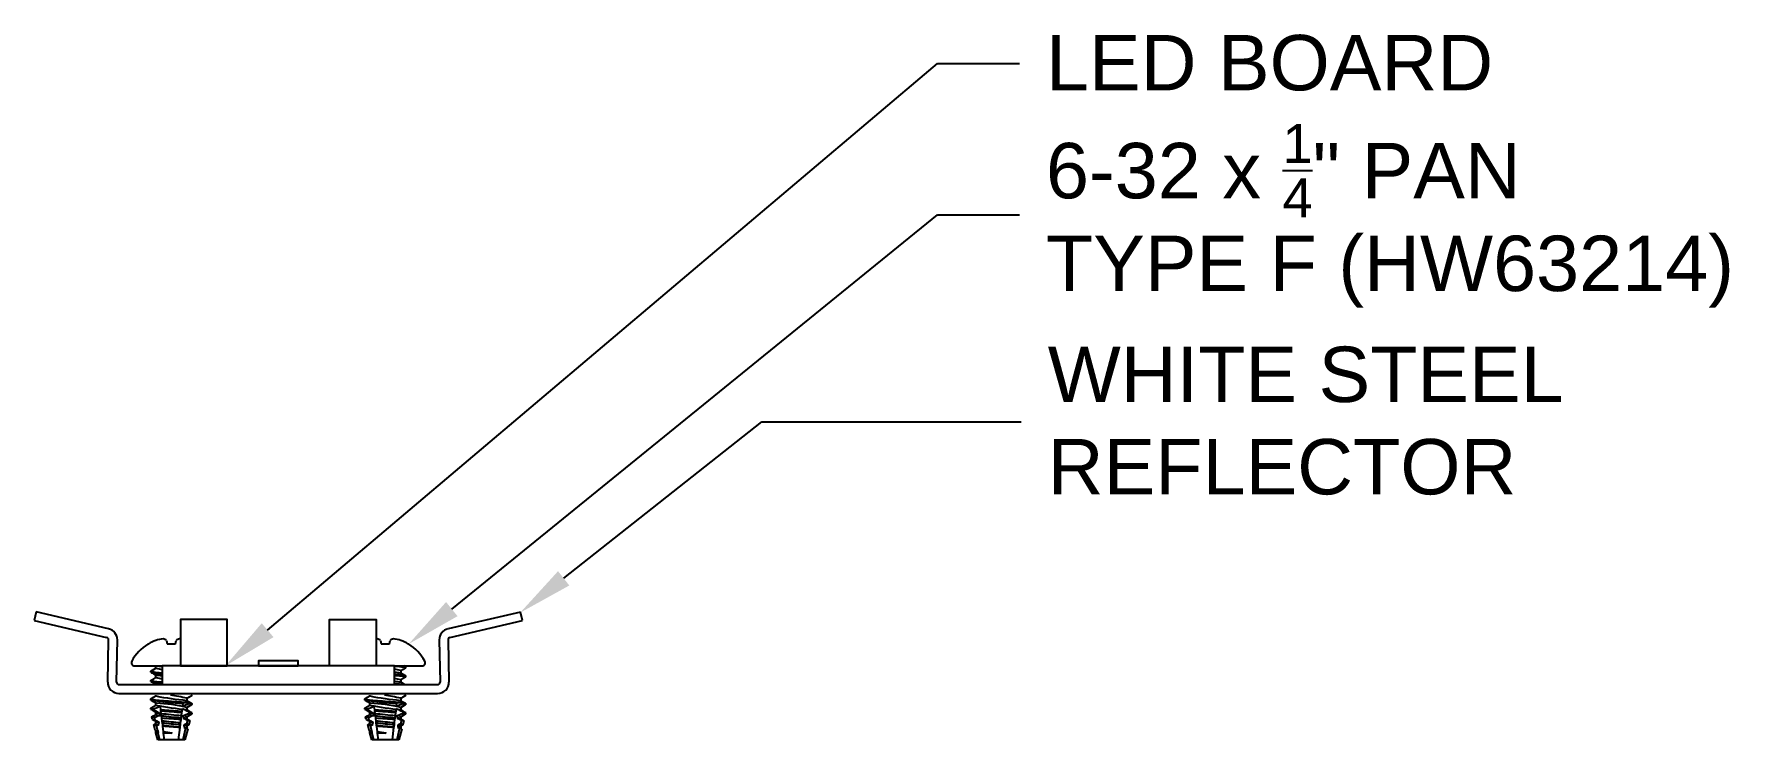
# Model space of a CAD drawing. Extents: x -0.83 to 4.95, y -0.16 to 2.23.
import ezdxf
from ezdxf import colors
from ezdxf.entities.mleader import LeaderData, LeaderLine
from ezdxf.math import Vec2, Vec3

# ---------------------------------------------------------------- set-up
doc = ezdxf.new("R2010")
doc.units = 0
doc.header["$LTSCALE"] = 0.5
doc.header["$MEASUREMENT"] = 0
doc.layers.add('CUST DWG', color=60, linetype='CONTINUOUS', lineweight=20)
for name, color, linetype in [('FAB DWG', 221, 'CONTINUOUS'), ('Hardware', 242, 'CONTINUOUS'), ('LED Board', 110, 'CONTINUOUS'), ('Reflector', 40, 'CONTINUOUS')]:
    doc.layers.add(name, color=color, linetype=linetype)
doc.styles.add('LSAD_Standard', font='arial.ttf')

msp = doc.modelspace()

# ---------------------------------------------------------------- linework, layer by layer
at = {"layer": 'Hardware', "linetype": 'Continuous', "transparency": 16777216}
for p, q in [((-0.3782, 0.1795), (-0.376, 0.1674)), ((-0.348, 0.1674), (-0.3458, 0.1795)), ((0.3458, 0.1795), (0.348, 0.1674)), ((0.376, 0.1674), (0.3782, 0.1795)), ((-0.4415, 0.1674), (-0.4402, 0.1674)), ((-0.376, 0.1674), (-0.348, 0.1674)), ((0.348, 0.1674), (0.376, 0.1674)), ((0.4402, 0.1674), (0.4415, 0.1674)), ((-0.486, 0.093), (-0.3935, 0.093)), ((-0.431, 0.0754), (-0.4141, 0.0852)), ((-0.4305, 0.0759), (-0.431, 0.0754)), ((-0.431, 0.0715), (-0.431, 0.0754)), ((-0.4133, 0.0922), (-0.4146, 0.0929)), ((-0.4141, 0.0852), (-0.4141, 0.0926)), ((-0.4141, 0.0539), (-0.4141, 0.0614)), ((0.3935, 0.093), (0.486, 0.093)), ((0.4141, 0.0773), (0.4141, 0.0699)), ((0.431, 0.091), (0.431, 0.0871)), ((0.431, 0.0598), (0.431, 0.0559)), ((-0.431, 0.0402), (-0.431, 0.0441)), ((-0.4141, 0.03), (-0.4141, 0.0301)), ((0.3099, 0.03), (0.3099, 0.0301)), ((0.4141, 0.0461), (0.4141, 0.0386)), ((-0.431, -0.0223), (-0.431, -0.0184)), ((-0.431, -0.0535), (-0.431, -0.0496)), ((-0.4204, -0.0563), (-0.4201, -0.0525)), ((-0.4141, -0.0086), (-0.4141, -0.006)), ((-0.4141, -0.0398), (-0.4141, -0.0324)), ((-0.4002, -0.0449), (-0.399, -0.0546)), ((-0.399, -0.0546), (-0.3985, -0.0586)), ((-0.3257, -0.0602), (-0.3247, -0.0519)), ((-0.3235, -0.0424), (-0.3224, -0.0331)), ((-0.3224, -0.0331), (-0.3223, -0.032)), ((-0.3056, -0.032), (-0.3223, -0.032)), ((-0.3099, -0.0164), (-0.293, -0.0066)), ((-0.3099, -0.0164), (-0.3099, -0.0239)), ((-0.3099, -0.0477), (-0.293, -0.0379)), ((-0.3099, -0.0477), (-0.3099, -0.0551)), ((-0.3056, -0.032), (-0.3053, -0.0348)), ((-0.293, -0.006), (-0.293, -0.0066)), ((-0.293, -0.034), (-0.293, -0.0379)), ((0.293, -0.0223), (0.293, -0.0184)), ((0.293, -0.0535), (0.293, -0.0496)), ((0.3036, -0.0563), (0.3039, -0.0525)), ((0.3099, -0.0086), (0.3099, -0.006)), ((0.3099, -0.0398), (0.3099, -0.0324)), ((0.3225, -0.0338), (0.319, -0.032)), ((0.3223, -0.032), (0.319, -0.032)), ((0.3223, -0.032), (0.3225, -0.0338)), ((0.3238, -0.0449), (0.325, -0.0546)), ((0.325, -0.0546), (0.3255, -0.0586)), ((0.3983, -0.0602), (0.3993, -0.0519)), ((0.4005, -0.0424), (0.4016, -0.0331)), ((0.4016, -0.0331), (0.4017, -0.032)), ((0.4184, -0.032), (0.4017, -0.032)), ((0.4141, -0.0164), (0.431, -0.0066)), ((0.4141, -0.0164), (0.4141, -0.0239)), ((0.4141, -0.0477), (0.431, -0.0379)), ((0.4141, -0.0477), (0.4141, -0.0551)), ((0.4184, -0.032), (0.4187, -0.0348)), ((0.431, -0.006), (0.431, -0.0066)), ((0.431, -0.034), (0.431, -0.0379)), ((-0.4263, -0.0875), (-0.4284, -0.0794)), ((-0.4166, -0.1243), (-0.4213, -0.1065)), ((-0.4141, -0.0711), (-0.4141, -0.0636)), ((-0.4141, -0.1023), (-0.4141, -0.0949)), ((-0.4079, -0.1275), (-0.4122, -0.1088)), ((-0.4041, -0.1055), (-0.4033, -0.0978)), ((-0.401, -0.0747), (-0.4002, -0.067)), ((-0.3985, -0.0586), (-0.3974, -0.0674)), ((-0.3974, -0.0674), (-0.3964, -0.0754)), ((-0.3964, -0.0754), (-0.3954, -0.0838)), ((-0.3954, -0.0838), (-0.3942, -0.0935)), ((-0.3942, -0.0935), (-0.3935, -0.0991)), ((-0.3935, -0.0991), (-0.3925, -0.1071)), ((-0.3925, -0.1071), (-0.392, -0.1109)), ((-0.392, -0.1109), (-0.3897, -0.1303)), ((-0.3325, -0.1156), (-0.3322, -0.1131)), ((-0.3322, -0.1131), (-0.3313, -0.1054)), ((-0.3313, -0.1054), (-0.3306, -0.0999)), ((-0.3306, -0.0999), (-0.3292, -0.0885)), ((-0.3292, -0.0885), (-0.3284, -0.0823)), ((-0.3284, -0.0823), (-0.3275, -0.0746)), ((-0.3275, -0.0746), (-0.3262, -0.064)), ((-0.3262, -0.064), (-0.3257, -0.0602)), ((-0.3229, -0.0753), (-0.3221, -0.0832)), ((-0.3198, -0.107), (-0.3191, -0.1149)), ((-0.3191, -0.1149), (-0.3138, -0.1177)), ((-0.3075, -0.0906), (-0.3103, -0.1027)), ((-0.3099, -0.0789), (-0.293, -0.0691)), ((-0.3099, -0.0789), (-0.3099, -0.0864)), ((-0.3099, -0.1102), (-0.3026, -0.1059)), ((-0.3099, -0.1102), (-0.3099, -0.1176)), ((-0.3031, -0.0625), (-0.3028, -0.0664)), ((-0.2991, -0.0929), (-0.3026, -0.1059)), ((-0.2932, -0.0695), (-0.2939, -0.0699)), ((-0.293, -0.0691), (-0.2932, -0.0695)), ((-0.293, -0.0652), (-0.293, -0.0691)), ((0.2977, -0.0875), (0.2956, -0.0794)), ((0.3074, -0.1243), (0.3027, -0.1065)), ((0.3099, -0.0711), (0.3099, -0.0636)), ((0.3099, -0.1023), (0.3099, -0.0949)), ((0.3161, -0.1275), (0.3118, -0.1088)), ((0.3199, -0.1055), (0.3207, -0.0978)), ((0.323, -0.0747), (0.3238, -0.067)), ((0.3255, -0.0586), (0.3266, -0.0674)), ((0.3266, -0.0674), (0.3276, -0.0754)), ((0.3276, -0.0754), (0.3286, -0.0838)), ((0.3286, -0.0838), (0.3298, -0.0935)), ((0.3298, -0.0935), (0.3305, -0.0991)), ((0.3305, -0.0991), (0.3315, -0.1071)), ((0.3315, -0.1071), (0.332, -0.1109)), ((0.332, -0.1109), (0.3343, -0.1303)), ((0.3915, -0.1156), (0.3918, -0.1131)), ((0.3918, -0.1131), (0.3927, -0.1054)), ((0.3927, -0.1054), (0.3934, -0.0999)), ((0.3934, -0.0999), (0.3948, -0.0885)), ((0.3948, -0.0885), (0.3956, -0.0823)), ((0.3956, -0.0823), (0.3965, -0.0746)), ((0.3965, -0.0746), (0.3978, -0.064)), ((0.3978, -0.064), (0.3983, -0.0602)), ((0.4011, -0.0753), (0.4019, -0.0832)), ((0.4042, -0.107), (0.4049, -0.1149)), ((0.4049, -0.1149), (0.4102, -0.1177)), ((0.4165, -0.0906), (0.4137, -0.1027)), ((0.4141, -0.0789), (0.431, -0.0691)), ((0.4141, -0.0789), (0.4141, -0.0864)), ((0.4141, -0.1102), (0.4214, -0.1059)), ((0.4141, -0.1102), (0.4141, -0.1176)), ((0.4209, -0.0625), (0.4212, -0.0664)), ((0.4249, -0.0929), (0.4214, -0.1059)), ((0.4308, -0.0695), (0.4301, -0.0699)), ((0.431, -0.0691), (0.4308, -0.0695)), ((0.431, -0.0652), (0.431, -0.0691)), ((-0.4134, -0.1265), (-0.4157, -0.1252)), ((-0.4142, -0.1335), (-0.4141, -0.1334)), ((-0.4141, -0.1336), (-0.4141, -0.1261)), ((-0.408, -0.157), (-0.4141, -0.1336)), ((-0.4141, -0.1336), (-0.414, -0.1339)), ((-0.414, -0.1339), (-0.4141, -0.1336)), ((-0.4064, -0.1339), (-0.414, -0.1339)), ((-0.401, -0.157), (-0.408, -0.157)), ((-0.406, -0.1286), (-0.4079, -0.1275)), ((-0.4064, -0.1339), (-0.406, -0.1286)), ((-0.401, -0.157), (-0.4064, -0.1339)), ((-0.3864, -0.157), (-0.401, -0.157)), ((-0.3897, -0.1303), (-0.3896, -0.1308)), ((-0.3896, -0.1308), (-0.3892, -0.1339)), ((-0.3591, -0.1339), (-0.3892, -0.1339)), ((-0.3892, -0.1339), (-0.3864, -0.157)), ((-0.3376, -0.157), (-0.3864, -0.157)), ((-0.3376, -0.157), (-0.3325, -0.1156)), ((-0.323, -0.157), (-0.3376, -0.157)), ((-0.3138, -0.1177), (-0.323, -0.157)), ((-0.316, -0.157), (-0.323, -0.157)), ((-0.3063, -0.1201), (-0.316, -0.157)), ((0.3106, -0.1265), (0.3083, -0.1252)), ((0.3098, -0.1335), (0.3099, -0.1334)), ((0.3099, -0.1336), (0.3099, -0.1261)), ((0.316, -0.157), (0.3099, -0.1336)), ((0.3099, -0.1336), (0.31, -0.1339)), ((0.31, -0.1339), (0.3099, -0.1336)), ((0.3176, -0.1339), (0.31, -0.1339)), ((0.323, -0.157), (0.316, -0.157)), ((0.318, -0.1286), (0.3161, -0.1275)), ((0.3176, -0.1339), (0.318, -0.1286)), ((0.323, -0.157), (0.3176, -0.1339)), ((0.3376, -0.157), (0.323, -0.157)), ((0.3343, -0.1303), (0.3344, -0.1308)), ((0.3344, -0.1308), (0.3348, -0.1339)), ((0.3649, -0.1339), (0.3348, -0.1339)), ((0.3348, -0.1339), (0.3376, -0.157)), ((0.3864, -0.157), (0.3376, -0.157)), ((0.3864, -0.157), (0.3915, -0.1156)), ((0.401, -0.157), (0.3864, -0.157)), ((0.4102, -0.1177), (0.401, -0.157)), ((0.408, -0.157), (0.401, -0.157)), ((0.4177, -0.1201), (0.408, -0.157))]:
    msp.add_line(p, q, dxfattribs=at)
at = {"layer": 'Hardware', "linetype": 'Continuous', "transparency": 16777216, "flags": 128}
for points in [[(-0.431, 0.0754), (-0.4304, 0.0748), (-0.4287, 0.0742), (-0.4258, 0.0735), (-0.4218, 0.0728), (-0.4166, 0.0721), (-0.4106, 0.0714), (-0.4038, 0.0708), (-0.3965, 0.0702), (-0.3935, 0.07)], [(-0.431, 0.0715), (-0.4304, 0.0709), (-0.4287, 0.0703), (-0.4258, 0.0696), (-0.4218, 0.0689), (-0.4166, 0.0682), (-0.4106, 0.0675), (-0.4038, 0.0669), (-0.3965, 0.0663), (-0.3935, 0.0661)], [(-0.4305, 0.0759), (-0.423, 0.0803), (-0.4141, 0.0855)], [(-0.4133, 0.0609), (-0.4218, 0.0659), (-0.4302, 0.0708)], [(0.3935, 0.0925), (0.396, 0.0924), (0.4036, 0.0918), (0.4106, 0.0911), (0.4166, 0.0904), (0.4218, 0.0897), (0.4258, 0.089), (0.4287, 0.0883), (0.4305, 0.0877), (0.431, 0.0871), (0.4305, 0.0866)], [(0.3935, 0.0652), (0.3965, 0.065), (0.4038, 0.0644), (0.4106, 0.0637), (0.4166, 0.0631), (0.4218, 0.0624), (0.4258, 0.0617), (0.4287, 0.061), (0.4305, 0.0604), (0.431, 0.0598)], [(0.3935, 0.0613), (0.3965, 0.0611), (0.4038, 0.0605), (0.4106, 0.0598), (0.4166, 0.0592), (0.4218, 0.0585), (0.4258, 0.0578), (0.4287, 0.0571), (0.4305, 0.0565), (0.431, 0.0559), (0.4305, 0.0553)], [(0.4134, 0.0703), (0.422, 0.0653), (0.4305, 0.0603)], [(0.4305, 0.0866), (0.422, 0.0816), (0.4141, 0.077)], [(0.4281, 0.093), (0.429, 0.0924), (0.4305, 0.0916)], [(-0.4301, 0.0448), (-0.4304, 0.0447), (-0.431, 0.0441), (-0.4304, 0.0436), (-0.4287, 0.0429), (-0.4258, 0.0422), (-0.4218, 0.0415), (-0.4166, 0.0408), (-0.4106, 0.0402), (-0.4038, 0.0395), (-0.3965, 0.0389), (-0.3935, 0.0387)], [(-0.431, 0.0402), (-0.4304, 0.0396), (-0.4287, 0.039), (-0.4258, 0.0383), (-0.4218, 0.0376), (-0.4166, 0.0369), (-0.4106, 0.0363), (-0.4038, 0.0356), (-0.3965, 0.035), (-0.3935, 0.0348)], [(-0.4302, 0.0448), (-0.4218, 0.0498), (-0.4141, 0.0543)], [(-0.4139, 0.03), (-0.4218, 0.0346), (-0.4302, 0.0395)], [(0.3935, 0.034), (0.3965, 0.0337), (0.4038, 0.0331), (0.4106, 0.0325), (0.4166, 0.0318), (0.4218, 0.0311), (0.4258, 0.0304), (0.4278, 0.03)], [(0.3935, 0.03), (0.3944, 0.03)], [(0.4134, 0.039), (0.422, 0.0341), (0.429, 0.03)], [(0.4305, 0.0553), (0.422, 0.0503), (0.4141, 0.0457)], [(-0.4305, -0.0178), (-0.431, -0.0184), (-0.4304, -0.0189), (-0.4287, -0.0196), (-0.4258, -0.0203), (-0.4218, -0.021), (-0.4166, -0.0217), (-0.4106, -0.0223), (-0.4038, -0.023), (-0.3965, -0.0236), (-0.3887, -0.0242), (-0.3802, -0.0248), (-0.3712, -0.0255), (-0.362, -0.0262), (-0.3528, -0.0269), (-0.3438, -0.0275), (-0.3353, -0.0282), (-0.3275, -0.0288), (-0.3202, -0.0294), (-0.3134, -0.03), (-0.3074, -0.0307), (-0.3022, -0.0314), (-0.2982, -0.0321), (-0.2953, -0.0327), (-0.2935, -0.0334), (-0.293, -0.034), (-0.293, -0.034)], [(-0.4305, -0.0491), (-0.431, -0.0496), (-0.4306, -0.0501), (-0.4293, -0.0507), (-0.4271, -0.0512), (-0.424, -0.0518), (-0.4201, -0.0525)], [(-0.4305, -0.0178), (-0.422, -0.0128), (-0.4141, -0.0082)], [(-0.4134, -0.0328), (-0.422, -0.0278), (-0.4305, -0.0228)], [(-0.4305, -0.0491), (-0.422, -0.0441), (-0.4141, -0.0395)], [(-0.4134, -0.064), (-0.422, -0.059), (-0.4305, -0.0541)], [(-0.399, -0.0546), (-0.3924, -0.0551), (-0.3853, -0.0557), (-0.3778, -0.0562), (-0.37, -0.0568), (-0.362, -0.0574), (-0.3542, -0.058), (-0.3465, -0.0586), (-0.3391, -0.0591), (-0.3322, -0.0597), (-0.3257, -0.0602)], [(-0.3107, -0.0234), (-0.3022, -0.0283), (-0.2938, -0.0333)], [(-0.3107, -0.0547), (-0.3022, -0.0596), (-0.2938, -0.0645)], [(-0.2938, -0.0073), (-0.3022, -0.0123), (-0.3099, -0.0168)], [(-0.2938, -0.0386), (-0.3022, -0.0435), (-0.3099, -0.048)], [(-0.293, -0.0066), (-0.2935, -0.0072), (-0.2938, -0.0073)], [(-0.293, -0.0379), (-0.2935, -0.0385), (-0.2938, -0.0386)], [(-0.2936, -0.006), (-0.2935, -0.006), (-0.293, -0.0066)], [(0.2935, -0.0178), (0.293, -0.0184), (0.2936, -0.0189), (0.2953, -0.0196), (0.2982, -0.0203), (0.3022, -0.021), (0.3074, -0.0217), (0.3134, -0.0223), (0.3202, -0.023), (0.3275, -0.0236), (0.3353, -0.0242), (0.3438, -0.0248), (0.3528, -0.0255), (0.362, -0.0262), (0.3712, -0.0269), (0.3802, -0.0275), (0.3887, -0.0282), (0.3965, -0.0288), (0.4038, -0.0294), (0.4106, -0.03), (0.4166, -0.0307), (0.4218, -0.0314), (0.4258, -0.0321), (0.4287, -0.0327), (0.4305, -0.0334), (0.431, -0.034), (0.431, -0.034)], [(0.2935, -0.0491), (0.293, -0.0496), (0.2934, -0.0501), (0.2947, -0.0507), (0.2969, -0.0512), (0.3, -0.0518), (0.3039, -0.0525)], [(0.2935, -0.0178), (0.302, -0.0128), (0.3099, -0.0082)], [(0.3106, -0.0328), (0.302, -0.0278), (0.2935, -0.0228)], [(0.2935, -0.0491), (0.302, -0.0441), (0.3099, -0.0395)], [(0.3106, -0.064), (0.302, -0.059), (0.2935, -0.0541)], [(0.325, -0.0546), (0.3316, -0.0551), (0.3387, -0.0557), (0.3462, -0.0562), (0.354, -0.0568), (0.362, -0.0574), (0.3698, -0.058), (0.3775, -0.0586), (0.3849, -0.0591), (0.3918, -0.0597), (0.3983, -0.0602)], [(0.4133, -0.0234), (0.4218, -0.0283), (0.4302, -0.0333)], [(0.4133, -0.0547), (0.4218, -0.0596), (0.4302, -0.0645)], [(0.4302, -0.0073), (0.4218, -0.0123), (0.4141, -0.0168)], [(0.4302, -0.0386), (0.4218, -0.0435), (0.4141, -0.048)], [(0.431, -0.0066), (0.4305, -0.0072), (0.4302, -0.0073)], [(0.431, -0.0379), (0.4305, -0.0385), (0.4302, -0.0386)], [(0.4304, -0.006), (0.4305, -0.006), (0.431, -0.0066)], [(-0.4185, -0.0817), (-0.4214, -0.0813), (-0.4236, -0.0809), (-0.4255, -0.0805), (-0.4269, -0.0802), (-0.4279, -0.0798), (-0.4284, -0.0795), (-0.4284, -0.0791), (-0.428, -0.0789)], [(-0.428, -0.0788), (-0.422, -0.0753), (-0.4141, -0.0707)], [(-0.4134, -0.0953), (-0.422, -0.0903), (-0.4255, -0.0882)], [(-0.4122, -0.1088), (-0.415, -0.1084), (-0.417, -0.108), (-0.4186, -0.1077), (-0.4199, -0.1073), (-0.4208, -0.1069), (-0.4212, -0.1066), (-0.4212, -0.1063), (-0.4209, -0.1059), (-0.4208, -0.1059)], [(-0.4208, -0.1059), (-0.4189, -0.1048), (-0.4141, -0.102)], [(-0.4165, -0.0906), (-0.4175, -0.0861), (-0.4185, -0.0817)], [(-0.4033, -0.0978), (-0.413, -0.0926), (-0.4165, -0.0906)], [(-0.4122, -0.1088), (-0.4107, -0.1082), (-0.4041, -0.1055)], [(-0.3985, -0.0586), (-0.392, -0.0591), (-0.385, -0.0596), (-0.3776, -0.0601), (-0.3699, -0.0607), (-0.362, -0.0613), (-0.3524, -0.062), (-0.3431, -0.0628), (-0.3343, -0.0634), (-0.3262, -0.064)], [(-0.3925, -0.1071), (-0.3858, -0.1078), (-0.3784, -0.1085), (-0.3703, -0.1093), (-0.362, -0.1102), (-0.3539, -0.111), (-0.3461, -0.1117), (-0.3388, -0.1125), (-0.3322, -0.1131)], [(-0.3221, -0.0832), (-0.3136, -0.0874), (-0.3075, -0.0906)], [(-0.3103, -0.1027), (-0.3125, -0.1037), (-0.3198, -0.107)], [(-0.3106, -0.086), (-0.3048, -0.0893), (-0.2996, -0.0924)], [(-0.3103, -0.1027), (-0.3071, -0.1035), (-0.3054, -0.104), (-0.304, -0.1045), (-0.3031, -0.105), (-0.3026, -0.1055), (-0.3026, -0.1059)], [(-0.2938, -0.0698), (-0.3022, -0.0748), (-0.3099, -0.0793)], [(-0.3036, -0.1068), (-0.307, -0.1088), (-0.3099, -0.1105)], [(-0.3026, -0.1059), (-0.3029, -0.1064), (-0.3036, -0.1068)], [(0.3055, -0.0817), (0.3026, -0.0813), (0.3004, -0.0809), (0.2985, -0.0805), (0.2971, -0.0802), (0.2961, -0.0798), (0.2956, -0.0795), (0.2956, -0.0791), (0.296, -0.0789)], [(0.296, -0.0788), (0.302, -0.0753), (0.3099, -0.0707)], [(0.3106, -0.0953), (0.302, -0.0903), (0.2985, -0.0882)], [(0.3118, -0.1088), (0.309, -0.1084), (0.307, -0.108), (0.3054, -0.1077), (0.3041, -0.1073), (0.3032, -0.1069), (0.3028, -0.1066), (0.3028, -0.1063), (0.3031, -0.1059), (0.3032, -0.1059)], [(0.3032, -0.1059), (0.3051, -0.1048), (0.3099, -0.102)], [(0.3075, -0.0906), (0.3065, -0.0861), (0.3055, -0.0817)], [(0.3207, -0.0978), (0.311, -0.0926), (0.3075, -0.0906)], [(0.3118, -0.1088), (0.3133, -0.1082), (0.3199, -0.1055)], [(0.3255, -0.0586), (0.332, -0.0591), (0.339, -0.0596), (0.3464, -0.0601), (0.3541, -0.0607), (0.362, -0.0613), (0.3716, -0.062), (0.3809, -0.0628), (0.3897, -0.0634), (0.3978, -0.064)], [(0.3315, -0.1071), (0.3382, -0.1078), (0.3456, -0.1085), (0.3537, -0.1093), (0.362, -0.1102), (0.3701, -0.111), (0.3779, -0.1117), (0.3852, -0.1125), (0.3918, -0.1131)], [(0.4019, -0.0832), (0.4104, -0.0874), (0.4165, -0.0906)], [(0.4137, -0.1027), (0.4115, -0.1037), (0.4042, -0.107)], [(0.4134, -0.086), (0.4192, -0.0893), (0.4244, -0.0924)], [(0.4137, -0.1027), (0.4169, -0.1035), (0.4186, -0.104), (0.42, -0.1045), (0.4209, -0.105), (0.4214, -0.1055), (0.4214, -0.1059)], [(0.4302, -0.0698), (0.4218, -0.0748), (0.4141, -0.0793)], [(0.4204, -0.1068), (0.417, -0.1088), (0.4141, -0.1105)], [(0.4214, -0.1059), (0.4211, -0.1064), (0.4204, -0.1068)], [(-0.4166, -0.1243), (-0.4166, -0.1244), (-0.4162, -0.1249), (-0.4154, -0.1253), (-0.4142, -0.1259), (-0.4115, -0.1267), (-0.4079, -0.1275)], [(-0.3896, -0.1308), (-0.3834, -0.1314), (-0.3766, -0.1321), (-0.3694, -0.1328), (-0.362, -0.1336), (-0.3591, -0.1339)], [(-0.3106, -0.1172), (-0.3084, -0.1185), (-0.3068, -0.1194)], [(0.3074, -0.1243), (0.3074, -0.1244), (0.3078, -0.1249), (0.3086, -0.1253), (0.3098, -0.1259), (0.3125, -0.1267), (0.3161, -0.1275)], [(0.3344, -0.1308), (0.3406, -0.1314), (0.3474, -0.1321), (0.3546, -0.1328), (0.362, -0.1336), (0.3649, -0.1339)], [(0.4134, -0.1172), (0.4156, -0.1185), (0.4172, -0.1194)]]:
    msp.add_lwpolyline(points, dxfattribs=at)
at = {"layer": 'Hardware', "linetype": 'Continuous', "transparency": 16777216}
for centre, radius, start, end in [((-0.3624, 0.037), 0.1518, 110.1727, 120.84939), ((-0.3762, 0.0591), 0.1264, 96.0768, 107.74085), ((-0.3988, 0.15), 0.0361, 55.05902, 75.15367), ((-0.3252, 0.15), 0.0361, 104.84633, 124.94098), ((-0.3478, 0.0591), 0.1264, 82.61307, 83.9232), ((0.3478, 0.0591), 0.1264, 96.0768, 97.38693), ((0.3252, 0.15), 0.0361, 55.05902, 75.15367), ((0.3988, 0.15), 0.0361, 104.84633, 124.94098), ((0.3762, 0.0591), 0.1264, 72.25915, 83.9232), ((0.3624, 0.037), 0.1518, 59.15061, 69.8273), ((-0.362, 0.0389), 0.151, 121.74209, 152.29992), ((0.362, 0.0389), 0.151, 27.70008, 58.25791), ((-0.486, 0.104), 0.011, 152.29992, 270), ((-0.1827, 1.3275), 1.2637, 259.44973, 260.39775), ((-0.4353, -0.4295), 0.5221, 85.40717, 87.57915), ((-0.4353, -0.4608), 0.5221, 85.40717, 87.57915), ((0.2887, -0.4295), 0.5221, 76.10443, 78.42056), ((0.5413, 1.3275), 1.2637, 263.28362, 264.19125), ((0.4257, 0.0847), 0.00824, 49.71354, 90.52028), ((0.486, 0.104), 0.011, 270, 27.70008), ((-0.1827, 1.2962), 1.2637, 259.44973, 260.39775), ((0.2887, -0.4608), 0.5221, 76.10443, 78.42056), ((0.5413, 1.2962), 1.2637, 263.28362, 264.19125), ((-0.2823, 0.9193), 0.9532, 261.02724, 267.59188), ((-0.4202, -0.0342), 0.0221, 240.83788, 269.55521), ((0.0055, 0.7223), 0.8875, 241.32046, 242.7986), ((-0.3282, -0.2644), 0.231, 108.15661, 113.44464), ((-0.1963, 1.1424), 1.1714, 259.2879, 264.39568), ((-0.1963, 1.1112), 1.1714, 259.2879, 264.39568), ((-0.4397, -0.5835), 0.5514, 76.38043, 87.26055), ((-0.4397, -0.5523), 0.5514, 76.38043, 82.18459), ((-0.5414, -0.5201), 0.5159, 62.49454, 65.16253), ((-0.4161, 0.2074), 0.2664, 290.3444, 294.57466), ((-0.3046, -0.0584), 0.0236, 60.51922, 91.81612), ((0.4417, 0.9193), 0.9532, 261.02724, 267.59188), ((0.3038, -0.0342), 0.0221, 240.83788, 269.55521), ((0.7295, 0.7223), 0.8875, 241.32046, 242.7986), ((0.3958, -0.2644), 0.231, 108.15661, 113.44464), ((0.5277, 1.1424), 1.1714, 259.2879, 264.39568), ((0.5277, 1.1112), 1.1714, 259.2879, 264.39568), ((0.2843, -0.5835), 0.5514, 76.38043, 87.26055), ((0.2843, -0.5523), 0.5514, 76.38043, 82.18459), ((0.1826, -0.5201), 0.5159, 62.49454, 65.16253), ((0.3079, 0.2074), 0.2664, 290.3444, 294.57466), ((0.4194, -0.0584), 0.0236, 60.51922, 91.81612), ((-0.4161, -0.0727), 0.018, 235.48302, 268.74072), ((-0.3121, -0.3244), 0.2651, 109.59284, 113.67053), ((-0.4007, -0.0483), 0.0264, 239.54172, 269.31342), ((-0.4042, -0.0884), 0.0171, 234.55018, 270.44161), ((-0.3963, -0.0196), 0.0476, 248.97028, 265.32092), ((-0.4001, -0.0641), 0.0339, 247.06447, 264.55196), ((1.4996, 17.9465), 18.1136, 263.98851, 264.21082), ((1.6972, 19.9773), 20.1616, 264.03965, 264.23388), ((-2.1243, -25.2653), 25.2407, 85.92158, 86.07221), ((-1.555, -12.1077), 12.0701, 84.1779, 84.48131), ((2.6148, 29.3337), 29.5862, 264.16411, 264.28524), ((-1.757, -17.8401), 17.7817, 85.40509, 85.59751), ((-0.4381, 0.2139), 0.3113, 291.7136, 295.75103), ((-0.3223, -0.0981), 0.0228, 57.19751, 91.59522), ((-0.3256, -0.1229), 0.0399, 67.98702, 84.93791), ((-0.3197, -0.1238), 0.0168, 54.35929, 90.42458), ((-0.3226, -0.1449), 0.0302, 66.66076, 83.42475), ((-0.3069, -0.1045), 0.0139, 56.29124, 92.61915), ((-0.3028, -0.0815), 0.019, 58.85862, 90.9324), ((-0.3025, -0.0847), 0.0183, 58.47723, 90.91786), ((0.3079, -0.0727), 0.018, 235.48302, 268.74072), ((0.4119, -0.3244), 0.2651, 109.59284, 113.67053), ((0.3233, -0.0483), 0.0264, 239.54172, 269.31342), ((0.3198, -0.0884), 0.0171, 234.55018, 270.44161), ((0.3277, -0.0196), 0.0476, 248.97028, 265.32092), ((0.3239, -0.0641), 0.0339, 247.06447, 264.55196), ((2.2236, 17.9465), 18.1136, 263.98851, 264.21082), ((2.4212, 19.9773), 20.1616, 264.03965, 264.23388), ((-1.4003, -25.2653), 25.2407, 85.92158, 86.07221), ((-0.831, -12.1077), 12.0701, 84.1779, 84.48131), ((3.3388, 29.3337), 29.5862, 264.16411, 264.28524), ((-1.033, -17.8401), 17.7817, 85.40509, 85.59751), ((0.2859, 0.2139), 0.3113, 291.7136, 295.75103), ((0.4017, -0.0981), 0.0228, 57.19751, 91.59522), ((0.3984, -0.1229), 0.0399, 67.98702, 84.93791), ((0.4043, -0.1238), 0.0168, 54.35929, 90.42458), ((0.4014, -0.1449), 0.0302, 66.66076, 83.42475), ((0.4171, -0.1045), 0.0139, 56.29124, 92.61915), ((0.4212, -0.0815), 0.019, 58.85862, 90.9324), ((0.4215, -0.0847), 0.0183, 58.47723, 90.91786), ((-0.4029, -0.1035), 0.0253, 245.62953, 263.01142), ((-1.3309, -8.3725), 8.2957, 83.27288, 83.4852), ((-0.3144, -0.1327), 0.015, 57.32909, 87.97117), ((0.3211, -0.1035), 0.0253, 245.62953, 263.01142), ((-0.6069, -8.3725), 8.2957, 83.27288, 83.4852), ((0.4096, -0.1327), 0.015, 57.32909, 87.97117)]:
    msp.add_arc(centre, radius, start, end, dxfattribs=at)
at = {"layer": 'LED Board', "ltscale": 0.5, "transparency": 16777216}
for points in [[(-0.3315, 0.093), (-0.1735, 0.093), (-0.1735, 0.2505), (-0.3315, 0.2505)], [(0.3315, 0.093), (0.1735, 0.093), (0.1735, 0.2505), (0.3315, 0.2505)], [(0.3935, 0.093), (-0.3935, 0.093), (-0.3935, 0.03), (0.3935, 0.03)], [(-0.0669, 0.093), (0.0669, 0.093), (0.0669, 0.1103), (-0.0669, 0.1103)]]:
    msp.add_lwpolyline(points, close=True, dxfattribs=at)
at = {"layer": 'Reflector', "linetype": 'Continuous', "lineweight": 25, "transparency": 16777216}
for p, q in [((-0.8197, 0.2757), (-0.8264, 0.2464)), ((-0.8264, 0.2464), (-0.581, 0.1898)), ((-0.5743, 0.219), (-0.8197, 0.2757)), ((0.8197, 0.2756), (0.5743, 0.219)), ((0.581, 0.1897), (0.8264, 0.2464)), ((0.8264, 0.2464), (0.8197, 0.2756)), ((-0.5773, 0.0387), (-0.5748, 0.1818)), ((-0.5473, 0.0382), (-0.5448, 0.1813)), ((0.5448, 0.1813), (0.5473, 0.0381)), ((0.5748, 0.1818), (0.5773, 0.0386)), ((-0.5393, 0.03), (0.5393, 0.03)), ((-0.5393, 0), (0.5393, 0))]:
    msp.add_line(p, q, dxfattribs=at)
for centre, radius, start, end in [((-0.5828, 0.182), 0.008, 358.99731, 76.99731), ((-0.5828, 0.182), 0.038, 358.99731, 76.99731), ((0.5828, 0.1819), 0.038, 102.99731, 180.99731), ((0.5828, 0.1819), 0.008, 102.99731, 180.99731), ((-0.5393, 0.038), 0.038, 178.99731, 269.99731), ((-0.5393, 0.038), 0.008, 178.99731, 269.99731), ((0.5393, 0.038), 0.038, 269.99731, 0.99731), ((0.5393, 0.038), 0.008, 269.99731, 0.99731)]:
    msp.add_arc(centre, radius, start, end, dxfattribs=at)

# ---------------------------------------------------------------- leaders
at = {"layer": 'CUST DWG', "ltscale": 0.5, "transparency": 16777216}
ml = msp.add_multileader_mtext('Standard', dxfattribs=at)
ml.set_content('\\A1;LED BOARD', color=256, style='LSAD_Standard')
ml.set_leader_properties()
ml.build(insert=Vec2(0, 0))
ml.multileader.update_dxf_attribs({"text_left_attachment_type": 2, "dogleg_length": 0.36, "arrow_head_size": 0.1875})
ctx = ml.context
ctx.base_point, ctx.char_height, ctx.arrow_head_size, ctx.landing_gap_size, ctx.plane_origin = Vec3(2.508, 2.1314), 0.1875, 0.1875, 0.09, Vec3(1.0221, 3.1594)
ctx.left_attachment = 2
notes = []
notes.append((ctx, [(0, (1, 1, 0), (2.2308, 2.1314), (1, 0), 0.2772, [(0, [(-0.1794, 0.093)], 0, [])])]))
ctx.mtext.insert, ctx.mtext.width, ctx.mtext.defined_height, ctx.mtext.flow_direction = Vec3(2.598, 2.2284), 1.512524, 0.2205, 5
ml = msp.add_multileader_mtext('Standard', dxfattribs=at)
ml.set_content('\\A1;WHITE STEEL REFLECTOR', color=256, style='LSAD_Standard')
ml.set_leader_properties()
ml.build(insert=Vec2(0, 0))
ml.multileader.update_dxf_attribs({"text_left_attachment_type": 2, "dogleg_length": 0.36, "arrow_head_size": 0.1875})
ctx = ml.context
ctx.base_point, ctx.char_height, ctx.arrow_head_size, ctx.landing_gap_size, ctx.plane_origin = Vec3(2.514, 0.9189), 0.1875, 0.1875, 0.09, Vec3(1.0221, 1.6093)
ctx.left_attachment = 2
notes.append((ctx, [(0, (1, 1, 0), (1.6361, 0.9189), (1, 0), 0.8779, [(0, [(0.8186, 0.2734)], 0, [])])]))
ctx.mtext.insert, ctx.mtext.width, ctx.mtext.defined_height, ctx.mtext.flow_direction = Vec3(2.604, 1.1737), 1.847433, 0.5821, 5
at = {"layer": 'FAB DWG', "ltscale": 0.5, "transparency": 16777216}
ml = msp.add_multileader_mtext('Standard', dxfattribs=at)
ml.set_content('\\A1;6-32 x {\\H0.7x;\\S1/4;}" PAN\\PTYPE F (HW63214)', color=256, style='LSAD_Standard')
ml.set_leader_properties()
ml.build(insert=Vec2(0, 0))
ml.multileader.update_dxf_attribs({"text_left_attachment_type": 2, "dogleg_length": 0.36, "arrow_head_size": 0.1875})
ctx = ml.context
ctx.base_point, ctx.char_height, ctx.arrow_head_size, ctx.landing_gap_size, ctx.plane_origin = Vec3(2.508, 1.6192), 0.1875, 0.1875, 0.09, Vec3(1.0221, 0.2927)
ctx.left_attachment = 2
notes.append((ctx, [(0, (1, 1, 0), (2.2308, 1.6192), (1, 0), 0.2772, [(0, [(0.4415, 0.1674)], 0, [])])]))
ctx.mtext.insert, ctx.mtext.width, ctx.mtext.defined_height, ctx.mtext.flow_direction = Vec3(2.598, 1.9268), 2.351815, 0.6491, 5
for ctx, leaders in notes:
    for number, flags, end, landing, length, lines in leaders:
        leader = LeaderData()
        leader.index, (leader.has_last_leader_line, leader.has_dogleg_vector, leader.attachment_direction) = number, flags
        leader.last_leader_point, leader.dogleg_vector, leader.dogleg_length = Vec3(end), Vec3(landing), length
        for number, points, colour, breaks in lines:
            line = LeaderLine()
            line.index, line.vertices, line.color, line.breaks = number, Vec3.list(points), colors.encode_raw_color(colour), breaks
            leader.lines.append(line)
        ctx.leaders.append(leader)

doc.saveas('drawing.dxf')
